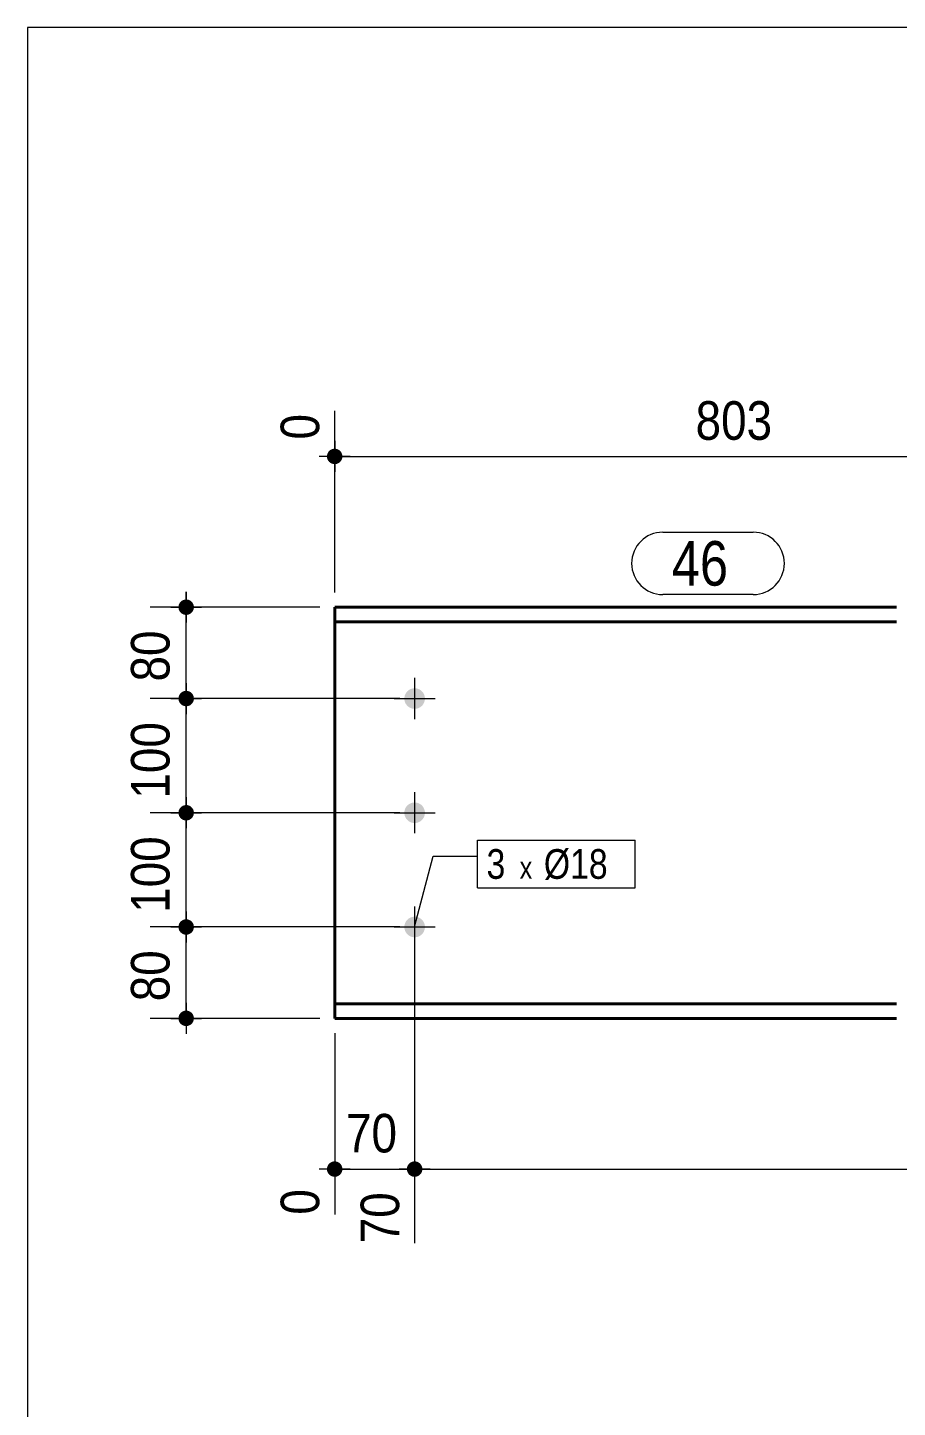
# Model space of a CAD drawing. Header units: millimetres. Extents: x 2 to 287, y 5 to 195.
# Drawn here: x 5 to 63.6, y 102.1 to 195 of the extents above; entities that cross this region are included whole.
import ezdxf

# ---------------------------------------------------------------- set-up
doc = ezdxf.new("R2010")
doc.units = ezdxf.units.MM
for name, color, linetype, lineweight in [('Boulon', 7, 'Continuous', 0), ('Cotation', 7, 'Continuous', 0), ('Désignation boulon', 3, 'Continuous', 0), ('Feuille dessin', 5, 'Continuous', 0), ('Piece', 2, 'Continuous', 0), ('Repère pièce', 3, 'Continuous', 0)]:
    doc.layers.add(name, color=color, linetype=linetype, lineweight=lineweight)
doc.styles.add('ARIAL', font='ARIAL.TTF')
doc.styles.add('COMIC_SANS_MS', font='COMIC.TTF')

# ---------------------------------------------------------------- blocks, each defined once
blk = doc.blocks.new('*A5')
at = {"layer": 'Boulon'}
for points in [[(30.373, 149.843), (30.376, 149.877), (30.38, 149.911), (30.386, 149.944), (30.393, 149.978), (30.402, 150.01), (30.413, 150.043), (30.425, 150.074), (30.439, 150.105), (30.454, 150.136), (30.471, 150.165), (30.489, 150.194), (30.509, 150.222), (30.53, 150.249), (30.552, 150.274), (30.575, 150.299), (30.6, 150.322), (30.626, 150.345), (30.652, 150.365), (30.68, 150.385), (30.709, 150.403), (30.738, 150.42), (30.769, 150.435), (30.8, 150.449), (30.832, 150.461), (30.864, 150.472), (30.897, 150.481), (30.93, 150.488), (30.963, 150.494), (30.997, 150.498), (31.031, 150.501), (31.065, 150.502), (31.099, 150.501), (31.133, 150.498), (31.166, 150.494), (31.2, 150.488), (31.233, 150.481), (31.266, 150.472), (31.298, 150.461), (31.33, 150.449), (31.361, 150.435), (31.391, 150.42), (31.421, 150.403), (31.449, 150.385), (31.477, 150.365), (31.504, 150.345), (31.53, 150.322), (31.554, 150.299), (31.578, 150.274), (31.6, 150.249), (31.621, 150.222), (31.64, 150.194), (31.659, 150.165), (31.675, 150.136), (31.691, 150.105), (31.704, 150.074), (31.717, 150.043), (31.727, 150.01), (31.736, 149.978), (31.744, 149.944), (31.75, 149.911), (31.754, 149.877), (31.756, 149.843), (31.757, 149.809), (31.756, 149.775), (31.754, 149.742), (31.75, 149.708), (31.744, 149.674), (31.736, 149.641), (31.727, 149.608), (31.717, 149.576), (31.704, 149.544), (31.691, 149.513), (31.675, 149.483), (31.659, 149.453), (31.64, 149.425), (31.621, 149.397), (31.6, 149.37), (31.578, 149.344), (31.554, 149.32), (31.53, 149.296), (31.504, 149.274), (31.477, 149.253), (31.449, 149.234), (31.421, 149.216), (31.391, 149.199), (31.361, 149.184), (31.33, 149.17), (31.298, 149.158), (31.266, 149.147), (31.233, 149.138), (31.2, 149.13), (31.166, 149.125), (31.133, 149.12), (31.099, 149.118), (31.065, 149.117), (31.031, 149.118), (30.997, 149.12), (30.963, 149.125), (30.93, 149.13), (30.897, 149.138), (30.864, 149.147), (30.832, 149.158), (30.8, 149.17), (30.769, 149.184), (30.738, 149.199), (30.709, 149.216), (30.68, 149.234), (30.652, 149.253), (30.626, 149.274), (30.6, 149.296), (30.575, 149.32), (30.552, 149.344), (30.53, 149.37), (30.509, 149.397), (30.489, 149.425), (30.471, 149.453), (30.454, 149.483), (30.439, 149.513), (30.425, 149.544), (30.413, 149.576), (30.402, 149.608), (30.393, 149.641), (30.386, 149.674), (30.38, 149.708), (30.376, 149.742), (30.373, 149.775), (30.373, 149.809)], [(30.373, 142.151), (30.376, 142.185), (30.38, 142.219), (30.386, 142.252), (30.393, 142.285), (30.402, 142.318), (30.413, 142.35), (30.425, 142.382), (30.439, 142.413), (30.454, 142.443), (30.471, 142.473), (30.489, 142.502), (30.509, 142.53), (30.53, 142.556), (30.552, 142.582), (30.575, 142.607), (30.6, 142.63), (30.626, 142.652), (30.652, 142.673), (30.68, 142.693), (30.709, 142.711), (30.738, 142.728), (30.769, 142.743), (30.8, 142.757), (30.832, 142.769), (30.864, 142.78), (30.897, 142.789), (30.93, 142.796), (30.963, 142.802), (30.997, 142.806), (31.031, 142.809), (31.065, 142.809), (31.099, 142.809), (31.133, 142.806), (31.166, 142.802), (31.2, 142.796), (31.233, 142.789), (31.266, 142.78), (31.298, 142.769), (31.33, 142.757), (31.361, 142.743), (31.391, 142.728), (31.421, 142.711), (31.449, 142.693), (31.477, 142.673), (31.504, 142.652), (31.53, 142.63), (31.554, 142.607), (31.578, 142.582), (31.6, 142.556), (31.621, 142.53), (31.64, 142.502), (31.659, 142.473), (31.675, 142.443), (31.691, 142.413), (31.704, 142.382), (31.717, 142.35), (31.727, 142.318), (31.736, 142.285), (31.744, 142.252), (31.75, 142.219), (31.754, 142.185), (31.756, 142.151), (31.757, 142.117), (31.756, 142.083), (31.754, 142.049), (31.75, 142.016), (31.744, 141.982), (31.736, 141.949), (31.727, 141.916), (31.717, 141.884), (31.704, 141.852), (31.691, 141.821), (31.675, 141.791), (31.659, 141.761), (31.64, 141.732), (31.621, 141.705), (31.6, 141.678), (31.578, 141.652), (31.554, 141.628), (31.53, 141.604), (31.504, 141.582), (31.477, 141.561), (31.449, 141.541), (31.421, 141.523), (31.391, 141.507), (31.361, 141.491), (31.33, 141.478), (31.298, 141.465), (31.266, 141.455), (31.233, 141.446), (31.2, 141.438), (31.166, 141.432), (31.133, 141.428), (31.099, 141.426), (31.065, 141.425), (31.031, 141.426), (30.997, 141.428), (30.963, 141.432), (30.93, 141.438), (30.897, 141.446), (30.864, 141.455), (30.832, 141.465), (30.8, 141.478), (30.769, 141.491), (30.738, 141.507), (30.709, 141.523), (30.68, 141.541), (30.652, 141.561), (30.626, 141.582), (30.6, 141.604), (30.575, 141.628), (30.552, 141.652), (30.53, 141.678), (30.509, 141.705), (30.489, 141.732), (30.471, 141.761), (30.454, 141.791), (30.439, 141.821), (30.425, 141.852), (30.413, 141.884), (30.402, 141.916), (30.393, 141.949), (30.386, 141.982), (30.38, 142.016), (30.376, 142.049), (30.373, 142.083), (30.373, 142.117)], [(30.373, 134.459), (30.376, 134.493), (30.38, 134.526), (30.386, 134.56), (30.393, 134.593), (30.402, 134.626), (30.413, 134.658), (30.425, 134.69), (30.439, 134.721), (30.454, 134.751), (30.471, 134.781), (30.489, 134.809), (30.509, 134.837), (30.53, 134.864), (30.552, 134.89), (30.575, 134.914), (30.6, 134.938), (30.626, 134.96), (30.652, 134.981), (30.68, 135), (30.709, 135.019), (30.738, 135.035), (30.769, 135.051), (30.8, 135.064), (30.832, 135.077), (30.864, 135.087), (30.897, 135.096), (30.93, 135.104), (30.963, 135.11), (30.997, 135.114), (31.031, 135.116), (31.065, 135.117), (31.099, 135.116), (31.133, 135.114), (31.166, 135.11), (31.2, 135.104), (31.233, 135.096), (31.266, 135.087), (31.298, 135.077), (31.33, 135.064), (31.361, 135.051), (31.391, 135.035), (31.421, 135.019), (31.449, 135), (31.477, 134.981), (31.504, 134.96), (31.53, 134.938), (31.554, 134.914), (31.578, 134.89), (31.6, 134.864), (31.621, 134.837), (31.64, 134.809), (31.659, 134.781), (31.675, 134.751), (31.691, 134.721), (31.704, 134.69), (31.717, 134.658), (31.727, 134.626), (31.736, 134.593), (31.744, 134.56), (31.75, 134.526), (31.754, 134.493), (31.756, 134.459), (31.757, 134.425), (31.756, 134.391), (31.754, 134.357), (31.75, 134.323), (31.744, 134.29), (31.736, 134.257), (31.727, 134.224), (31.717, 134.192), (31.704, 134.16), (31.691, 134.129), (31.675, 134.098), (31.659, 134.069), (31.64, 134.04), (31.621, 134.012), (31.6, 133.986), (31.578, 133.96), (31.554, 133.935), (31.53, 133.912), (31.504, 133.89), (31.477, 133.869), (31.449, 133.849), (31.421, 133.831), (31.391, 133.814), (31.361, 133.799), (31.33, 133.785), (31.298, 133.773), (31.266, 133.762), (31.233, 133.753), (31.2, 133.746), (31.166, 133.74), (31.133, 133.736), (31.099, 133.733), (31.065, 133.732), (31.031, 133.733), (30.997, 133.736), (30.963, 133.74), (30.93, 133.746), (30.897, 133.753), (30.864, 133.762), (30.832, 133.773), (30.8, 133.785), (30.769, 133.799), (30.738, 133.814), (30.709, 133.831), (30.68, 133.849), (30.652, 133.869), (30.626, 133.89), (30.6, 133.912), (30.575, 133.935), (30.552, 133.96), (30.53, 133.986), (30.509, 134.012), (30.489, 134.04), (30.471, 134.069), (30.454, 134.098), (30.439, 134.129), (30.425, 134.16), (30.413, 134.192), (30.402, 134.224), (30.393, 134.257), (30.386, 134.29), (30.38, 134.323), (30.376, 134.357), (30.373, 134.391), (30.373, 134.425)]]:
    blk.add_hatch(color=256, dxfattribs=at).paths.add_polyline_path(points, flags=17)
at = {"layer": 'Boulon', "linetype": 'Continuous', "lineweight": 0}
for p, q in [((31.065, 151.194), (31.065, 148.425)), ((29.68, 149.809), (32.449, 149.809)), ((31.065, 143.502), (31.065, 140.732)), ((29.68, 142.117), (32.449, 142.117)), ((31.065, 135.809), (31.065, 133.04)), ((29.68, 134.425), (32.449, 134.425))]:
    blk.add_line(p, q, dxfattribs=at)
blk = doc.blocks.new('*A11')
at = {"layer": 'Piece', "color": 2, "linetype": 'Continuous', "lineweight": 40}
for p, q in [((25.68, 155.963263), (25.68, 128.270955)), ((63.526154, 155.963263), (25.68, 155.963263)), ((63.526154, 154.98634), (25.68, 154.98634)), ((63.526154, 129.247878), (25.68, 129.247878)), ((25.68, 128.270955), (63.526154, 128.270955))]:
    blk.add_line(p, q, dxfattribs=at)
blk = doc.blocks.new('*A23')
at = {"layer": 'Feuille dessin', "linetype": 'Continuous', "lineweight": 0}
for p, q in [((282, 195), (5, 195)), ((5, 195), (5, 5))]:
    blk.add_line(p, q, dxfattribs=at)
blk = doc.blocks.new('*A29')
at = {"layer": 'Cotation'}
for points in [[(15.654, 133.905), (15.629, 133.907), (15.604, 133.91), (15.579, 133.915), (15.554, 133.92), (15.529, 133.927), (15.505, 133.935), (15.481, 133.944), (15.458, 133.955), (15.435, 133.966), (15.413, 133.979), (15.391, 133.992), (15.37, 134.007), (15.35, 134.023), (15.331, 134.04), (15.312, 134.057), (15.295, 134.076), (15.278, 134.095), (15.262, 134.115), (15.248, 134.136), (15.234, 134.157), (15.221, 134.18), (15.21, 134.202), (15.2, 134.226), (15.19, 134.25), (15.182, 134.274), (15.176, 134.298), (15.17, 134.323), (15.166, 134.349), (15.163, 134.374), (15.161, 134.399), (15.16, 134.425), (15.161, 134.45), (15.163, 134.476), (15.166, 134.501), (15.17, 134.526), (15.176, 134.551), (15.182, 134.576), (15.19, 134.6), (15.2, 134.624), (15.21, 134.647), (15.221, 134.67), (15.234, 134.692), (15.248, 134.714), (15.262, 134.735), (15.278, 134.755), (15.295, 134.774), (15.312, 134.792), (15.331, 134.81), (15.35, 134.827), (15.37, 134.842), (15.391, 134.857), (15.413, 134.871), (15.435, 134.883), (15.458, 134.895), (15.481, 134.905), (15.505, 134.914), (15.529, 134.922), (15.554, 134.929), (15.579, 134.935), (15.604, 134.939), (15.629, 134.942), (15.654, 134.944), (15.68, 134.945), (15.706, 134.944), (15.731, 134.942), (15.756, 134.939), (15.781, 134.935), (15.806, 134.929), (15.831, 134.922), (15.855, 134.914), (15.879, 134.905), (15.902, 134.895), (15.925, 134.883), (15.947, 134.871), (15.969, 134.857), (15.99, 134.842), (16.01, 134.827), (16.029, 134.81), (16.048, 134.792), (16.065, 134.774), (16.082, 134.755), (16.098, 134.735), (16.112, 134.714), (16.126, 134.692), (16.139, 134.67), (16.15, 134.647), (16.16, 134.624), (16.17, 134.6), (16.178, 134.576), (16.184, 134.551), (16.19, 134.526), (16.194, 134.501), (16.197, 134.476), (16.199, 134.45), (16.2, 134.425), (16.199, 134.399), (16.197, 134.374), (16.194, 134.349), (16.19, 134.323), (16.184, 134.298), (16.178, 134.274), (16.17, 134.25), (16.16, 134.226), (16.15, 134.202), (16.139, 134.18), (16.126, 134.157), (16.112, 134.136), (16.098, 134.115), (16.082, 134.095), (16.065, 134.076), (16.048, 134.057), (16.029, 134.04), (16.01, 134.023), (15.99, 134.007), (15.969, 133.992), (15.947, 133.979), (15.925, 133.966), (15.902, 133.955), (15.879, 133.944), (15.855, 133.935), (15.831, 133.927), (15.806, 133.92), (15.781, 133.915), (15.756, 133.91), (15.731, 133.907), (15.706, 133.905), (15.68, 133.905)], [(15.654, 127.752), (15.629, 127.753), (15.604, 127.757), (15.579, 127.761), (15.554, 127.767), (15.529, 127.773), (15.505, 127.781), (15.481, 127.791), (15.458, 127.801), (15.435, 127.812), (15.413, 127.825), (15.391, 127.839), (15.37, 127.853), (15.35, 127.869), (15.331, 127.886), (15.312, 127.903), (15.295, 127.922), (15.278, 127.941), (15.262, 127.961), (15.248, 127.982), (15.234, 128.004), (15.221, 128.026), (15.21, 128.049), (15.2, 128.072), (15.19, 128.096), (15.182, 128.12), (15.176, 128.145), (15.17, 128.17), (15.166, 128.195), (15.163, 128.22), (15.161, 128.245), (15.16, 128.271), (15.161, 128.296), (15.163, 128.322), (15.166, 128.347), (15.17, 128.372), (15.176, 128.397), (15.182, 128.422), (15.19, 128.446), (15.2, 128.47), (15.21, 128.493), (15.221, 128.516), (15.234, 128.538), (15.248, 128.56), (15.262, 128.581), (15.278, 128.601), (15.295, 128.62), (15.312, 128.639), (15.331, 128.656), (15.35, 128.673), (15.37, 128.689), (15.391, 128.703), (15.413, 128.717), (15.435, 128.73), (15.458, 128.741), (15.481, 128.751), (15.505, 128.761), (15.529, 128.769), (15.554, 128.775), (15.579, 128.781), (15.604, 128.785), (15.629, 128.788), (15.654, 128.79), (15.68, 128.791), (15.706, 128.79), (15.731, 128.788), (15.756, 128.785), (15.781, 128.781), (15.806, 128.775), (15.831, 128.769), (15.855, 128.761), (15.879, 128.751), (15.902, 128.741), (15.925, 128.73), (15.947, 128.717), (15.969, 128.703), (15.99, 128.689), (16.01, 128.673), (16.029, 128.656), (16.048, 128.639), (16.065, 128.62), (16.082, 128.601), (16.098, 128.581), (16.112, 128.56), (16.126, 128.538), (16.139, 128.516), (16.15, 128.493), (16.16, 128.47), (16.17, 128.446), (16.178, 128.422), (16.184, 128.397), (16.19, 128.372), (16.194, 128.347), (16.197, 128.322), (16.199, 128.296), (16.2, 128.271), (16.199, 128.245), (16.197, 128.22), (16.194, 128.195), (16.19, 128.17), (16.184, 128.145), (16.178, 128.12), (16.17, 128.096), (16.16, 128.072), (16.15, 128.049), (16.139, 128.026), (16.126, 128.004), (16.112, 127.982), (16.098, 127.961), (16.082, 127.941), (16.065, 127.922), (16.048, 127.903), (16.029, 127.886), (16.01, 127.869), (15.99, 127.853), (15.969, 127.839), (15.947, 127.825), (15.925, 127.812), (15.902, 127.801), (15.879, 127.791), (15.855, 127.781), (15.831, 127.773), (15.806, 127.767), (15.781, 127.761), (15.756, 127.757), (15.731, 127.753), (15.706, 127.752), (15.68, 127.751)]]:
    blk.add_hatch(color=256, dxfattribs=at).paths.add_polyline_path(points, flags=17)
at = {"layer": 'Cotation', "linetype": 'Continuous', "lineweight": 0}
for p, q in [((15.68, 135.465), (15.68, 133.385)), ((15.68, 134.425), (15.68, 135.465)), ((30.065, 134.425), (13.26, 134.425)), ((14.64, 134.425), (16.72, 134.425)), ((15.68, 128.271), (15.68, 134.425)), ((15.68, 129.311), (15.68, 127.231)), ((24.68, 128.271), (13.26, 128.271)), ((14.64, 128.271), (16.72, 128.271)), ((15.68, 128.271), (15.68, 127.231))]:
    blk.add_line(p, q, dxfattribs=at)
at = {"layer": 'Cotation'}
for p in [(15.68, 134.425), (15.68, 128.271)]:
    blk.add_point(p, dxfattribs=at)
at = {"layer": 'Cotation', "style": 'ARIAL', "width": 0.85}
blk.add_text('80', height=2.6, rotation=90.00021, dxfattribs=at).set_placement((14.56, 129.419))
blk = doc.blocks.new('*A30')
at = {"layer": 'Cotation'}
for points in [[(15.654, 141.598), (15.629, 141.6), (15.604, 141.603), (15.579, 141.607), (15.554, 141.613), (15.529, 141.62), (15.505, 141.628), (15.481, 141.637), (15.458, 141.647), (15.435, 141.659), (15.413, 141.671), (15.391, 141.685), (15.37, 141.699), (15.35, 141.715), (15.331, 141.732), (15.312, 141.749), (15.295, 141.768), (15.278, 141.787), (15.262, 141.807), (15.248, 141.828), (15.234, 141.85), (15.221, 141.872), (15.21, 141.895), (15.2, 141.918), (15.19, 141.942), (15.182, 141.966), (15.176, 141.991), (15.17, 142.016), (15.166, 142.041), (15.163, 142.066), (15.161, 142.092), (15.16, 142.117), (15.161, 142.143), (15.163, 142.168), (15.166, 142.193), (15.17, 142.219), (15.176, 142.243), (15.182, 142.268), (15.19, 142.292), (15.2, 142.316), (15.21, 142.339), (15.221, 142.362), (15.234, 142.384), (15.248, 142.406), (15.262, 142.427), (15.278, 142.447), (15.295, 142.466), (15.312, 142.485), (15.331, 142.502), (15.35, 142.519), (15.37, 142.535), (15.391, 142.549), (15.413, 142.563), (15.435, 142.576), (15.458, 142.587), (15.481, 142.598), (15.505, 142.607), (15.529, 142.615), (15.554, 142.622), (15.579, 142.627), (15.604, 142.631), (15.629, 142.635), (15.654, 142.636), (15.68, 142.637), (15.706, 142.636), (15.731, 142.635), (15.756, 142.631), (15.781, 142.627), (15.806, 142.622), (15.831, 142.615), (15.855, 142.607), (15.879, 142.598), (15.902, 142.587), (15.925, 142.576), (15.947, 142.563), (15.969, 142.549), (15.99, 142.535), (16.01, 142.519), (16.029, 142.502), (16.048, 142.485), (16.065, 142.466), (16.082, 142.447), (16.098, 142.427), (16.112, 142.406), (16.126, 142.384), (16.139, 142.362), (16.15, 142.339), (16.16, 142.316), (16.17, 142.292), (16.178, 142.268), (16.184, 142.243), (16.19, 142.219), (16.194, 142.193), (16.197, 142.168), (16.199, 142.143), (16.2, 142.117), (16.199, 142.092), (16.197, 142.066), (16.194, 142.041), (16.19, 142.016), (16.184, 141.991), (16.178, 141.966), (16.17, 141.942), (16.16, 141.918), (16.15, 141.895), (16.139, 141.872), (16.126, 141.85), (16.112, 141.828), (16.098, 141.807), (16.082, 141.787), (16.065, 141.768), (16.048, 141.749), (16.029, 141.732), (16.01, 141.715), (15.99, 141.699), (15.969, 141.685), (15.947, 141.671), (15.925, 141.659), (15.902, 141.647), (15.879, 141.637), (15.855, 141.628), (15.831, 141.62), (15.806, 141.613), (15.781, 141.607), (15.756, 141.603), (15.731, 141.6), (15.706, 141.598), (15.68, 141.597)], [(15.654, 133.905), (15.629, 133.907), (15.604, 133.91), (15.579, 133.915), (15.554, 133.92), (15.529, 133.927), (15.505, 133.935), (15.481, 133.944), (15.458, 133.955), (15.435, 133.966), (15.413, 133.979), (15.391, 133.992), (15.37, 134.007), (15.35, 134.023), (15.331, 134.04), (15.312, 134.057), (15.295, 134.076), (15.278, 134.095), (15.262, 134.115), (15.248, 134.136), (15.234, 134.157), (15.221, 134.18), (15.21, 134.202), (15.2, 134.226), (15.19, 134.25), (15.182, 134.274), (15.176, 134.298), (15.17, 134.323), (15.166, 134.349), (15.163, 134.374), (15.161, 134.399), (15.16, 134.425), (15.161, 134.45), (15.163, 134.476), (15.166, 134.501), (15.17, 134.526), (15.176, 134.551), (15.182, 134.576), (15.19, 134.6), (15.2, 134.624), (15.21, 134.647), (15.221, 134.67), (15.234, 134.692), (15.248, 134.714), (15.262, 134.735), (15.278, 134.755), (15.295, 134.774), (15.312, 134.792), (15.331, 134.81), (15.35, 134.827), (15.37, 134.842), (15.391, 134.857), (15.413, 134.871), (15.435, 134.883), (15.458, 134.895), (15.481, 134.905), (15.505, 134.914), (15.529, 134.922), (15.554, 134.929), (15.579, 134.935), (15.604, 134.939), (15.629, 134.942), (15.654, 134.944), (15.68, 134.945), (15.706, 134.944), (15.731, 134.942), (15.756, 134.939), (15.781, 134.935), (15.806, 134.929), (15.831, 134.922), (15.855, 134.914), (15.879, 134.905), (15.902, 134.895), (15.925, 134.883), (15.947, 134.871), (15.969, 134.857), (15.99, 134.842), (16.01, 134.827), (16.029, 134.81), (16.048, 134.792), (16.065, 134.774), (16.082, 134.755), (16.098, 134.735), (16.112, 134.714), (16.126, 134.692), (16.139, 134.67), (16.15, 134.647), (16.16, 134.624), (16.17, 134.6), (16.178, 134.576), (16.184, 134.551), (16.19, 134.526), (16.194, 134.501), (16.197, 134.476), (16.199, 134.45), (16.2, 134.425), (16.199, 134.399), (16.197, 134.374), (16.194, 134.349), (16.19, 134.323), (16.184, 134.298), (16.178, 134.274), (16.17, 134.25), (16.16, 134.226), (16.15, 134.202), (16.139, 134.18), (16.126, 134.157), (16.112, 134.136), (16.098, 134.115), (16.082, 134.095), (16.065, 134.076), (16.048, 134.057), (16.029, 134.04), (16.01, 134.023), (15.99, 134.007), (15.969, 133.992), (15.947, 133.979), (15.925, 133.966), (15.902, 133.955), (15.879, 133.944), (15.855, 133.935), (15.831, 133.927), (15.806, 133.92), (15.781, 133.915), (15.756, 133.91), (15.731, 133.907), (15.706, 133.905), (15.68, 133.905)]]:
    blk.add_hatch(color=256, dxfattribs=at).paths.add_polyline_path(points, flags=17)
at = {"layer": 'Cotation', "linetype": 'Continuous', "lineweight": 0}
for p, q in [((15.68, 143.157), (15.68, 141.077)), ((15.68, 142.117), (15.68, 143.157)), ((30.065, 142.117), (13.26, 142.117)), ((14.64, 142.117), (16.72, 142.117)), ((15.68, 134.425), (15.68, 142.117)), ((15.68, 135.465), (15.68, 133.385)), ((30.065, 134.425), (13.26, 134.425)), ((14.64, 134.425), (16.72, 134.425)), ((15.68, 134.425), (15.68, 133.385))]:
    blk.add_line(p, q, dxfattribs=at)
at = {"layer": 'Cotation'}
for p in [(15.68, 142.117), (15.68, 134.425)]:
    blk.add_point(p, dxfattribs=at)
at = {"layer": 'Cotation', "style": 'ARIAL', "width": 0.85}
blk.add_text('100', height=2.6, rotation=90.00021, dxfattribs=at).set_placement((14.56, 135.378))
blk = doc.blocks.new('*A31')
at = {"layer": 'Cotation'}
for points in [[(15.654, 149.29), (15.629, 149.292), (15.604, 149.295), (15.579, 149.299), (15.554, 149.305), (15.529, 149.312), (15.505, 149.32), (15.481, 149.329), (15.458, 149.339), (15.435, 149.351), (15.413, 149.363), (15.391, 149.377), (15.37, 149.392), (15.35, 149.407), (15.331, 149.424), (15.312, 149.442), (15.295, 149.46), (15.278, 149.48), (15.262, 149.5), (15.248, 149.521), (15.234, 149.542), (15.221, 149.564), (15.21, 149.587), (15.2, 149.61), (15.19, 149.634), (15.182, 149.658), (15.176, 149.683), (15.17, 149.708), (15.166, 149.733), (15.163, 149.758), (15.161, 149.784), (15.16, 149.809), (15.161, 149.835), (15.163, 149.86), (15.166, 149.886), (15.17, 149.911), (15.176, 149.936), (15.182, 149.96), (15.19, 149.985), (15.2, 150.008), (15.21, 150.032), (15.221, 150.055), (15.234, 150.077), (15.248, 150.098), (15.262, 150.119), (15.278, 150.139), (15.295, 150.159), (15.312, 150.177), (15.331, 150.195), (15.35, 150.211), (15.37, 150.227), (15.391, 150.242), (15.413, 150.255), (15.435, 150.268), (15.458, 150.279), (15.481, 150.29), (15.505, 150.299), (15.529, 150.307), (15.554, 150.314), (15.579, 150.319), (15.604, 150.324), (15.629, 150.327), (15.654, 150.329), (15.68, 150.329), (15.706, 150.329), (15.731, 150.327), (15.756, 150.324), (15.781, 150.319), (15.806, 150.314), (15.831, 150.307), (15.855, 150.299), (15.879, 150.29), (15.902, 150.279), (15.925, 150.268), (15.947, 150.255), (15.969, 150.242), (15.99, 150.227), (16.01, 150.211), (16.029, 150.195), (16.048, 150.177), (16.065, 150.159), (16.082, 150.139), (16.098, 150.119), (16.112, 150.098), (16.126, 150.077), (16.139, 150.055), (16.15, 150.032), (16.16, 150.008), (16.17, 149.985), (16.178, 149.96), (16.184, 149.936), (16.19, 149.911), (16.194, 149.886), (16.197, 149.86), (16.199, 149.835), (16.2, 149.809), (16.199, 149.784), (16.197, 149.758), (16.194, 149.733), (16.19, 149.708), (16.184, 149.683), (16.178, 149.658), (16.17, 149.634), (16.16, 149.61), (16.15, 149.587), (16.139, 149.564), (16.126, 149.542), (16.112, 149.521), (16.098, 149.5), (16.082, 149.48), (16.065, 149.46), (16.048, 149.442), (16.029, 149.424), (16.01, 149.407), (15.99, 149.392), (15.969, 149.377), (15.947, 149.363), (15.925, 149.351), (15.902, 149.339), (15.879, 149.329), (15.855, 149.32), (15.831, 149.312), (15.806, 149.305), (15.781, 149.299), (15.756, 149.295), (15.731, 149.292), (15.706, 149.29), (15.68, 149.289)], [(15.654, 141.598), (15.629, 141.6), (15.604, 141.603), (15.579, 141.607), (15.554, 141.613), (15.529, 141.62), (15.505, 141.628), (15.481, 141.637), (15.458, 141.647), (15.435, 141.659), (15.413, 141.671), (15.391, 141.685), (15.37, 141.699), (15.35, 141.715), (15.331, 141.732), (15.312, 141.749), (15.295, 141.768), (15.278, 141.787), (15.262, 141.807), (15.248, 141.828), (15.234, 141.85), (15.221, 141.872), (15.21, 141.895), (15.2, 141.918), (15.19, 141.942), (15.182, 141.966), (15.176, 141.991), (15.17, 142.016), (15.166, 142.041), (15.163, 142.066), (15.161, 142.092), (15.16, 142.117), (15.161, 142.143), (15.163, 142.168), (15.166, 142.193), (15.17, 142.219), (15.176, 142.243), (15.182, 142.268), (15.19, 142.292), (15.2, 142.316), (15.21, 142.339), (15.221, 142.362), (15.234, 142.384), (15.248, 142.406), (15.262, 142.427), (15.278, 142.447), (15.295, 142.466), (15.312, 142.485), (15.331, 142.502), (15.35, 142.519), (15.37, 142.535), (15.391, 142.549), (15.413, 142.563), (15.435, 142.576), (15.458, 142.587), (15.481, 142.598), (15.505, 142.607), (15.529, 142.615), (15.554, 142.622), (15.579, 142.627), (15.604, 142.631), (15.629, 142.635), (15.654, 142.636), (15.68, 142.637), (15.706, 142.636), (15.731, 142.635), (15.756, 142.631), (15.781, 142.627), (15.806, 142.622), (15.831, 142.615), (15.855, 142.607), (15.879, 142.598), (15.902, 142.587), (15.925, 142.576), (15.947, 142.563), (15.969, 142.549), (15.99, 142.535), (16.01, 142.519), (16.029, 142.502), (16.048, 142.485), (16.065, 142.466), (16.082, 142.447), (16.098, 142.427), (16.112, 142.406), (16.126, 142.384), (16.139, 142.362), (16.15, 142.339), (16.16, 142.316), (16.17, 142.292), (16.178, 142.268), (16.184, 142.243), (16.19, 142.219), (16.194, 142.193), (16.197, 142.168), (16.199, 142.143), (16.2, 142.117), (16.199, 142.092), (16.197, 142.066), (16.194, 142.041), (16.19, 142.016), (16.184, 141.991), (16.178, 141.966), (16.17, 141.942), (16.16, 141.918), (16.15, 141.895), (16.139, 141.872), (16.126, 141.85), (16.112, 141.828), (16.098, 141.807), (16.082, 141.787), (16.065, 141.768), (16.048, 141.749), (16.029, 141.732), (16.01, 141.715), (15.99, 141.699), (15.969, 141.685), (15.947, 141.671), (15.925, 141.659), (15.902, 141.647), (15.879, 141.637), (15.855, 141.628), (15.831, 141.62), (15.806, 141.613), (15.781, 141.607), (15.756, 141.603), (15.731, 141.6), (15.706, 141.598), (15.68, 141.597)]]:
    blk.add_hatch(color=256, dxfattribs=at).paths.add_polyline_path(points, flags=17)
at = {"layer": 'Cotation', "linetype": 'Continuous', "lineweight": 0}
for p, q in [((15.68, 150.849), (15.68, 148.769)), ((15.68, 149.809), (15.68, 150.849)), ((30.065, 149.809), (13.26, 149.809)), ((14.64, 149.809), (16.72, 149.809)), ((15.68, 142.117), (15.68, 149.809)), ((15.68, 143.157), (15.68, 141.077)), ((30.065, 142.117), (13.26, 142.117)), ((14.64, 142.117), (16.72, 142.117)), ((15.68, 142.117), (15.68, 141.077))]:
    blk.add_line(p, q, dxfattribs=at)
at = {"layer": 'Cotation'}
for p in [(15.68, 149.809), (15.68, 142.117)]:
    blk.add_point(p, dxfattribs=at)
at = {"layer": 'Cotation', "style": 'ARIAL', "width": 0.85}
blk.add_text('100', height=2.6, rotation=90.00021, dxfattribs=at).set_placement((14.56, 143.071))
blk = doc.blocks.new('*A32')
at = {"layer": 'Cotation'}
for points in [[(15.654, 155.444), (15.629, 155.446), (15.604, 155.449), (15.579, 155.453), (15.554, 155.459), (15.529, 155.466), (15.505, 155.474), (15.481, 155.483), (15.458, 155.493), (15.435, 155.505), (15.413, 155.517), (15.391, 155.531), (15.37, 155.546), (15.35, 155.561), (15.331, 155.578), (15.312, 155.596), (15.295, 155.614), (15.278, 155.633), (15.262, 155.653), (15.248, 155.674), (15.234, 155.696), (15.221, 155.718), (15.21, 155.741), (15.2, 155.764), (15.19, 155.788), (15.182, 155.812), (15.176, 155.837), (15.17, 155.862), (15.166, 155.887), (15.163, 155.912), (15.161, 155.938), (15.16, 155.963), (15.161, 155.989), (15.163, 156.014), (15.166, 156.04), (15.17, 156.065), (15.176, 156.09), (15.182, 156.114), (15.19, 156.138), (15.2, 156.162), (15.21, 156.186), (15.221, 156.208), (15.234, 156.231), (15.248, 156.252), (15.262, 156.273), (15.278, 156.293), (15.295, 156.312), (15.312, 156.331), (15.331, 156.349), (15.35, 156.365), (15.37, 156.381), (15.391, 156.396), (15.413, 156.409), (15.435, 156.422), (15.458, 156.433), (15.481, 156.444), (15.505, 156.453), (15.529, 156.461), (15.554, 156.468), (15.579, 156.473), (15.604, 156.478), (15.629, 156.481), (15.654, 156.483), (15.68, 156.483), (15.706, 156.483), (15.731, 156.481), (15.756, 156.478), (15.781, 156.473), (15.806, 156.468), (15.831, 156.461), (15.855, 156.453), (15.879, 156.444), (15.902, 156.433), (15.925, 156.422), (15.947, 156.409), (15.969, 156.396), (15.99, 156.381), (16.01, 156.365), (16.029, 156.349), (16.048, 156.331), (16.065, 156.312), (16.082, 156.293), (16.098, 156.273), (16.112, 156.252), (16.126, 156.231), (16.139, 156.208), (16.15, 156.186), (16.16, 156.162), (16.17, 156.138), (16.178, 156.114), (16.184, 156.09), (16.19, 156.065), (16.194, 156.04), (16.197, 156.014), (16.199, 155.989), (16.2, 155.963), (16.199, 155.938), (16.197, 155.912), (16.194, 155.887), (16.19, 155.862), (16.184, 155.837), (16.178, 155.812), (16.17, 155.788), (16.16, 155.764), (16.15, 155.741), (16.139, 155.718), (16.126, 155.696), (16.112, 155.674), (16.098, 155.653), (16.082, 155.633), (16.065, 155.614), (16.048, 155.596), (16.029, 155.578), (16.01, 155.561), (15.99, 155.546), (15.969, 155.531), (15.947, 155.517), (15.925, 155.505), (15.902, 155.493), (15.879, 155.483), (15.855, 155.474), (15.831, 155.466), (15.806, 155.459), (15.781, 155.453), (15.756, 155.449), (15.731, 155.446), (15.706, 155.444), (15.68, 155.443)], [(15.654, 149.29), (15.629, 149.292), (15.604, 149.295), (15.579, 149.299), (15.554, 149.305), (15.529, 149.312), (15.505, 149.32), (15.481, 149.329), (15.458, 149.339), (15.435, 149.351), (15.413, 149.363), (15.391, 149.377), (15.37, 149.392), (15.35, 149.407), (15.331, 149.424), (15.312, 149.442), (15.295, 149.46), (15.278, 149.48), (15.262, 149.5), (15.248, 149.521), (15.234, 149.542), (15.221, 149.564), (15.21, 149.587), (15.2, 149.61), (15.19, 149.634), (15.182, 149.658), (15.176, 149.683), (15.17, 149.708), (15.166, 149.733), (15.163, 149.758), (15.161, 149.784), (15.16, 149.809), (15.161, 149.835), (15.163, 149.86), (15.166, 149.886), (15.17, 149.911), (15.176, 149.936), (15.182, 149.96), (15.19, 149.985), (15.2, 150.008), (15.21, 150.032), (15.221, 150.055), (15.234, 150.077), (15.248, 150.098), (15.262, 150.119), (15.278, 150.139), (15.295, 150.159), (15.312, 150.177), (15.331, 150.195), (15.35, 150.211), (15.37, 150.227), (15.391, 150.242), (15.413, 150.255), (15.435, 150.268), (15.458, 150.279), (15.481, 150.29), (15.505, 150.299), (15.529, 150.307), (15.554, 150.314), (15.579, 150.319), (15.604, 150.324), (15.629, 150.327), (15.654, 150.329), (15.68, 150.329), (15.706, 150.329), (15.731, 150.327), (15.756, 150.324), (15.781, 150.319), (15.806, 150.314), (15.831, 150.307), (15.855, 150.299), (15.879, 150.29), (15.902, 150.279), (15.925, 150.268), (15.947, 150.255), (15.969, 150.242), (15.99, 150.227), (16.01, 150.211), (16.029, 150.195), (16.048, 150.177), (16.065, 150.159), (16.082, 150.139), (16.098, 150.119), (16.112, 150.098), (16.126, 150.077), (16.139, 150.055), (16.15, 150.032), (16.16, 150.008), (16.17, 149.985), (16.178, 149.96), (16.184, 149.936), (16.19, 149.911), (16.194, 149.886), (16.197, 149.86), (16.199, 149.835), (16.2, 149.809), (16.199, 149.784), (16.197, 149.758), (16.194, 149.733), (16.19, 149.708), (16.184, 149.683), (16.178, 149.658), (16.17, 149.634), (16.16, 149.61), (16.15, 149.587), (16.139, 149.564), (16.126, 149.542), (16.112, 149.521), (16.098, 149.5), (16.082, 149.48), (16.065, 149.46), (16.048, 149.442), (16.029, 149.424), (16.01, 149.407), (15.99, 149.392), (15.969, 149.377), (15.947, 149.363), (15.925, 149.351), (15.902, 149.339), (15.879, 149.329), (15.855, 149.32), (15.831, 149.312), (15.806, 149.305), (15.781, 149.299), (15.756, 149.295), (15.731, 149.292), (15.706, 149.29), (15.68, 149.289)]]:
    blk.add_hatch(color=256, dxfattribs=at).paths.add_polyline_path(points, flags=17)
at = {"layer": 'Cotation', "linetype": 'Continuous', "lineweight": 0}
for p, q in [((15.68, 157.003), (15.68, 154.923)), ((15.68, 155.963), (15.68, 157.003)), ((24.68, 155.963), (13.26, 155.963)), ((14.64, 155.963), (16.72, 155.963)), ((15.68, 149.809), (15.68, 155.963)), ((15.68, 150.849), (15.68, 148.769)), ((30.065, 149.809), (13.26, 149.809)), ((14.64, 149.809), (16.72, 149.809)), ((15.68, 149.809), (15.68, 148.769))]:
    blk.add_line(p, q, dxfattribs=at)
at = {"layer": 'Cotation'}
for p in [(15.68, 155.963), (15.68, 149.809)]:
    blk.add_point(p, dxfattribs=at)
at = {"layer": 'Cotation', "style": 'ARIAL', "width": 0.85}
blk.add_text('80', height=2.6, rotation=90.00021, dxfattribs=at).set_placement((14.56, 150.958))
blk = doc.blocks.new('*A45')
at = {"layer": 'Cotation'}
for points in [[(25.654, 117.598), (25.629, 117.6), (25.604, 117.603), (25.579, 117.607), (25.554, 117.613), (25.529, 117.62), (25.505, 117.628), (25.481, 117.637), (25.458, 117.647), (25.435, 117.659), (25.413, 117.671), (25.391, 117.685), (25.37, 117.699), (25.35, 117.715), (25.331, 117.732), (25.312, 117.749), (25.295, 117.768), (25.278, 117.787), (25.262, 117.807), (25.248, 117.828), (25.234, 117.85), (25.221, 117.872), (25.21, 117.895), (25.2, 117.918), (25.19, 117.942), (25.182, 117.966), (25.176, 117.991), (25.17, 118.016), (25.166, 118.041), (25.163, 118.066), (25.161, 118.092), (25.16, 118.117), (25.161, 118.143), (25.163, 118.168), (25.166, 118.193), (25.17, 118.219), (25.176, 118.243), (25.182, 118.268), (25.19, 118.292), (25.2, 118.316), (25.21, 118.339), (25.221, 118.362), (25.234, 118.384), (25.248, 118.406), (25.262, 118.427), (25.278, 118.447), (25.295, 118.466), (25.312, 118.485), (25.331, 118.502), (25.35, 118.519), (25.37, 118.535), (25.391, 118.549), (25.413, 118.563), (25.435, 118.576), (25.458, 118.587), (25.481, 118.598), (25.505, 118.607), (25.529, 118.615), (25.554, 118.622), (25.579, 118.627), (25.604, 118.631), (25.629, 118.635), (25.654, 118.636), (25.68, 118.637), (25.706, 118.636), (25.731, 118.635), (25.756, 118.631), (25.781, 118.627), (25.806, 118.622), (25.831, 118.615), (25.855, 118.607), (25.879, 118.598), (25.902, 118.587), (25.925, 118.576), (25.947, 118.563), (25.969, 118.549), (25.99, 118.535), (26.01, 118.519), (26.029, 118.502), (26.048, 118.485), (26.065, 118.466), (26.082, 118.447), (26.098, 118.427), (26.112, 118.406), (26.126, 118.384), (26.139, 118.362), (26.15, 118.339), (26.16, 118.316), (26.17, 118.292), (26.178, 118.268), (26.184, 118.243), (26.19, 118.219), (26.194, 118.193), (26.197, 118.168), (26.199, 118.143), (26.2, 118.117), (26.199, 118.092), (26.197, 118.066), (26.194, 118.041), (26.19, 118.016), (26.184, 117.991), (26.178, 117.966), (26.17, 117.942), (26.16, 117.918), (26.15, 117.895), (26.139, 117.872), (26.126, 117.85), (26.112, 117.828), (26.098, 117.807), (26.082, 117.787), (26.065, 117.768), (26.048, 117.749), (26.029, 117.732), (26.01, 117.715), (25.99, 117.699), (25.969, 117.685), (25.947, 117.671), (25.925, 117.659), (25.902, 117.647), (25.879, 117.637), (25.855, 117.628), (25.831, 117.62), (25.806, 117.613), (25.781, 117.607), (25.756, 117.603), (25.731, 117.6), (25.706, 117.598), (25.68, 117.597)], [(31.039, 117.598), (31.014, 117.6), (30.989, 117.603), (30.963, 117.607), (30.938, 117.613), (30.914, 117.62), (30.89, 117.628), (30.866, 117.637), (30.842, 117.647), (30.82, 117.659), (30.797, 117.671), (30.776, 117.685), (30.755, 117.699), (30.735, 117.715), (30.716, 117.732), (30.697, 117.749), (30.68, 117.768), (30.663, 117.787), (30.647, 117.807), (30.632, 117.828), (30.619, 117.85), (30.606, 117.872), (30.595, 117.895), (30.584, 117.918), (30.575, 117.942), (30.567, 117.966), (30.56, 117.991), (30.555, 118.016), (30.55, 118.041), (30.547, 118.066), (30.545, 118.092), (30.545, 118.117), (30.545, 118.143), (30.547, 118.168), (30.55, 118.193), (30.555, 118.219), (30.56, 118.243), (30.567, 118.268), (30.575, 118.292), (30.584, 118.316), (30.595, 118.339), (30.606, 118.362), (30.619, 118.384), (30.632, 118.406), (30.647, 118.427), (30.663, 118.447), (30.68, 118.466), (30.697, 118.485), (30.716, 118.502), (30.735, 118.519), (30.755, 118.535), (30.776, 118.549), (30.797, 118.563), (30.82, 118.576), (30.842, 118.587), (30.866, 118.598), (30.89, 118.607), (30.914, 118.615), (30.938, 118.622), (30.963, 118.627), (30.989, 118.631), (31.014, 118.635), (31.039, 118.636), (31.065, 118.637), (31.09, 118.636), (31.116, 118.635), (31.141, 118.631), (31.166, 118.627), (31.191, 118.622), (31.216, 118.615), (31.24, 118.607), (31.264, 118.598), (31.287, 118.587), (31.31, 118.576), (31.332, 118.563), (31.354, 118.549), (31.375, 118.535), (31.395, 118.519), (31.414, 118.502), (31.433, 118.485), (31.45, 118.466), (31.467, 118.447), (31.482, 118.427), (31.497, 118.406), (31.511, 118.384), (31.523, 118.362), (31.535, 118.339), (31.545, 118.316), (31.554, 118.292), (31.562, 118.268), (31.569, 118.243), (31.575, 118.219), (31.579, 118.193), (31.582, 118.168), (31.584, 118.143), (31.585, 118.117), (31.584, 118.092), (31.582, 118.066), (31.579, 118.041), (31.575, 118.016), (31.569, 117.991), (31.562, 117.966), (31.554, 117.942), (31.545, 117.918), (31.535, 117.895), (31.523, 117.872), (31.511, 117.85), (31.497, 117.828), (31.482, 117.807), (31.467, 117.787), (31.45, 117.768), (31.433, 117.749), (31.414, 117.732), (31.395, 117.715), (31.375, 117.699), (31.354, 117.685), (31.332, 117.671), (31.31, 117.659), (31.287, 117.647), (31.264, 117.637), (31.24, 117.628), (31.216, 117.62), (31.191, 117.613), (31.166, 117.607), (31.141, 117.603), (31.116, 117.6), (31.09, 117.598), (31.065, 117.597)]]:
    blk.add_hatch(color=256, dxfattribs=at).paths.add_polyline_path(points, flags=17)
at = {"layer": 'Cotation', "linetype": 'Continuous', "lineweight": 0}
for p, q in [((31.065, 133.425), (31.065, 113.12)), ((25.68, 127.271), (25.68, 115.049)), ((25.68, 119.157), (25.68, 117.077)), ((31.065, 119.157), (31.065, 117.077)), ((26.72, 118.117), (24.64, 118.117)), ((25.68, 118.117), (24.64, 118.117)), ((25.68, 118.117), (31.065, 118.117)), ((32.105, 118.117), (30.025, 118.117)), ((31.065, 118.117), (32.105, 118.117))]:
    blk.add_line(p, q, dxfattribs=at)
at = {"layer": 'Cotation'}
for p in [(25.68, 118.117), (31.065, 118.117)]:
    blk.add_point(p, dxfattribs=at)
at = {"layer": 'Cotation', "style": 'ARIAL', "width": 0.85}
blk.add_text('70', height=2.6, dxfattribs=at).set_placement((26.444, 119.237))
for s, p in [('0', (24.64, 115.049)), ('70', (30.025, 113.12))]:
    blk.add_text(s, height=2.6, rotation=90.00021, dxfattribs=at).set_placement(p)
blk = doc.blocks.new('*A46')
at = {"layer": 'Cotation'}
blk.add_hatch(color=256, dxfattribs=at).paths.add_polyline_path([(31.039, 117.598), (31.014, 117.6), (30.989, 117.603), (30.963, 117.607), (30.938, 117.613), (30.914, 117.62), (30.89, 117.628), (30.866, 117.637), (30.842, 117.647), (30.82, 117.659), (30.797, 117.671), (30.776, 117.685), (30.755, 117.699), (30.735, 117.715), (30.716, 117.732), (30.697, 117.749), (30.68, 117.768), (30.663, 117.787), (30.647, 117.807), (30.632, 117.828), (30.619, 117.85), (30.606, 117.872), (30.595, 117.895), (30.584, 117.918), (30.575, 117.942), (30.567, 117.966), (30.56, 117.991), (30.555, 118.016), (30.55, 118.041), (30.547, 118.066), (30.545, 118.092), (30.545, 118.117), (30.545, 118.143), (30.547, 118.168), (30.55, 118.193), (30.555, 118.219), (30.56, 118.243), (30.567, 118.268), (30.575, 118.292), (30.584, 118.316), (30.595, 118.339), (30.606, 118.362), (30.619, 118.384), (30.632, 118.406), (30.647, 118.427), (30.663, 118.447), (30.68, 118.466), (30.697, 118.485), (30.716, 118.502), (30.735, 118.519), (30.755, 118.535), (30.776, 118.549), (30.797, 118.563), (30.82, 118.576), (30.842, 118.587), (30.866, 118.598), (30.89, 118.607), (30.914, 118.615), (30.938, 118.622), (30.963, 118.627), (30.989, 118.631), (31.014, 118.635), (31.039, 118.636), (31.065, 118.637), (31.09, 118.636), (31.116, 118.635), (31.141, 118.631), (31.166, 118.627), (31.191, 118.622), (31.216, 118.615), (31.24, 118.607), (31.264, 118.598), (31.287, 118.587), (31.31, 118.576), (31.332, 118.563), (31.354, 118.549), (31.375, 118.535), (31.395, 118.519), (31.414, 118.502), (31.433, 118.485), (31.45, 118.466), (31.467, 118.447), (31.482, 118.427), (31.497, 118.406), (31.511, 118.384), (31.523, 118.362), (31.535, 118.339), (31.545, 118.316), (31.554, 118.292), (31.562, 118.268), (31.569, 118.243), (31.575, 118.219), (31.579, 118.193), (31.582, 118.168), (31.584, 118.143), (31.585, 118.117), (31.584, 118.092), (31.582, 118.066), (31.579, 118.041), (31.575, 118.016), (31.569, 117.991), (31.562, 117.966), (31.554, 117.942), (31.545, 117.918), (31.535, 117.895), (31.523, 117.872), (31.511, 117.85), (31.497, 117.828), (31.482, 117.807), (31.467, 117.787), (31.45, 117.768), (31.433, 117.749), (31.414, 117.732), (31.395, 117.715), (31.375, 117.699), (31.354, 117.685), (31.332, 117.671), (31.31, 117.659), (31.287, 117.647), (31.264, 117.637), (31.24, 117.628), (31.216, 117.62), (31.191, 117.613), (31.166, 117.607), (31.141, 117.603), (31.116, 117.6), (31.09, 117.598), (31.065, 117.597)], flags=17)
at = {"layer": 'Cotation', "linetype": 'Continuous', "lineweight": 0}
for p, q in [((31.065, 133.425), (31.065, 113.12)), ((31.065, 119.157), (31.065, 117.077)), ((32.105, 118.117), (30.025, 118.117)), ((31.065, 118.117), (30.025, 118.117)), ((31.065, 118.117), (249.123, 118.117))]:
    blk.add_line(p, q, dxfattribs=at)
at = {"layer": 'Cotation'}
blk.add_point((31.065, 118.117), dxfattribs=at)
blk = doc.blocks.new('*A47')
at = {"layer": 'Cotation'}
for points in [[(25.654, 165.598), (25.629, 165.6), (25.604, 165.603), (25.579, 165.607), (25.554, 165.613), (25.529, 165.62), (25.505, 165.628), (25.481, 165.637), (25.458, 165.647), (25.435, 165.659), (25.413, 165.671), (25.391, 165.685), (25.37, 165.699), (25.35, 165.715), (25.331, 165.732), (25.312, 165.749), (25.295, 165.768), (25.278, 165.787), (25.262, 165.807), (25.248, 165.828), (25.234, 165.85), (25.221, 165.872), (25.21, 165.895), (25.2, 165.918), (25.19, 165.942), (25.182, 165.966), (25.176, 165.991), (25.17, 166.016), (25.166, 166.041), (25.163, 166.066), (25.161, 166.092), (25.16, 166.117), (25.161, 166.143), (25.163, 166.168), (25.166, 166.193), (25.17, 166.219), (25.176, 166.243), (25.182, 166.268), (25.19, 166.292), (25.2, 166.316), (25.21, 166.339), (25.221, 166.362), (25.234, 166.384), (25.248, 166.406), (25.262, 166.427), (25.278, 166.447), (25.295, 166.466), (25.312, 166.485), (25.331, 166.502), (25.35, 166.519), (25.37, 166.535), (25.391, 166.549), (25.413, 166.563), (25.435, 166.576), (25.458, 166.587), (25.481, 166.598), (25.505, 166.607), (25.529, 166.615), (25.554, 166.622), (25.579, 166.627), (25.604, 166.631), (25.629, 166.635), (25.654, 166.636), (25.68, 166.637), (25.706, 166.636), (25.731, 166.635), (25.756, 166.631), (25.781, 166.627), (25.806, 166.622), (25.831, 166.615), (25.855, 166.607), (25.879, 166.598), (25.902, 166.587), (25.925, 166.576), (25.947, 166.563), (25.969, 166.549), (25.99, 166.535), (26.01, 166.519), (26.029, 166.502), (26.048, 166.485), (26.065, 166.466), (26.082, 166.447), (26.098, 166.427), (26.112, 166.406), (26.126, 166.384), (26.139, 166.362), (26.15, 166.339), (26.16, 166.316), (26.17, 166.292), (26.178, 166.268), (26.184, 166.243), (26.19, 166.219), (26.194, 166.193), (26.197, 166.168), (26.199, 166.143), (26.2, 166.117), (26.199, 166.092), (26.197, 166.066), (26.194, 166.041), (26.19, 166.016), (26.184, 165.991), (26.178, 165.966), (26.17, 165.942), (26.16, 165.918), (26.15, 165.895), (26.139, 165.872), (26.126, 165.85), (26.112, 165.828), (26.098, 165.807), (26.082, 165.787), (26.065, 165.768), (26.048, 165.749), (26.029, 165.732), (26.01, 165.715), (25.99, 165.699), (25.969, 165.685), (25.947, 165.671), (25.925, 165.659), (25.902, 165.647), (25.879, 165.637), (25.855, 165.628), (25.831, 165.62), (25.806, 165.613), (25.781, 165.607), (25.756, 165.603), (25.731, 165.6), (25.706, 165.598), (25.68, 165.597)], [(80.051, 165.598), (80.026, 165.6), (80, 165.603), (79.975, 165.607), (79.95, 165.613), (79.926, 165.62), (79.901, 165.628), (79.878, 165.637), (79.854, 165.647), (79.832, 165.659), (79.809, 165.671), (79.788, 165.685), (79.767, 165.699), (79.747, 165.715), (79.727, 165.732), (79.709, 165.749), (79.691, 165.768), (79.675, 165.787), (79.659, 165.807), (79.644, 165.828), (79.631, 165.85), (79.618, 165.872), (79.607, 165.895), (79.596, 165.918), (79.587, 165.942), (79.579, 165.966), (79.572, 165.991), (79.567, 166.016), (79.562, 166.041), (79.559, 166.066), (79.557, 166.092), (79.557, 166.117), (79.557, 166.143), (79.559, 166.168), (79.562, 166.193), (79.567, 166.219), (79.572, 166.243), (79.579, 166.268), (79.587, 166.292), (79.596, 166.316), (79.607, 166.339), (79.618, 166.362), (79.631, 166.384), (79.644, 166.406), (79.659, 166.427), (79.675, 166.447), (79.691, 166.466), (79.709, 166.485), (79.727, 166.502), (79.747, 166.519), (79.767, 166.535), (79.788, 166.549), (79.809, 166.563), (79.832, 166.576), (79.854, 166.587), (79.878, 166.598), (79.901, 166.607), (79.926, 166.615), (79.95, 166.622), (79.975, 166.627), (80, 166.631), (80.026, 166.635), (80.051, 166.636), (80.077, 166.637), (80.102, 166.636), (80.128, 166.635), (80.153, 166.631), (80.178, 166.627), (80.203, 166.622), (80.228, 166.615), (80.252, 166.607), (80.276, 166.598), (80.299, 166.587), (80.322, 166.576), (80.344, 166.563), (80.366, 166.549), (80.386, 166.535), (80.407, 166.519), (80.426, 166.502), (80.444, 166.485), (80.462, 166.466), (80.479, 166.447), (80.494, 166.427), (80.509, 166.406), (80.523, 166.384), (80.535, 166.362), (80.547, 166.339), (80.557, 166.316), (80.566, 166.292), (80.574, 166.268), (80.581, 166.243), (80.587, 166.219), (80.591, 166.193), (80.594, 166.168), (80.596, 166.143), (80.597, 166.117), (80.596, 166.092), (80.594, 166.066), (80.591, 166.041), (80.587, 166.016), (80.581, 165.991), (80.574, 165.966), (80.566, 165.942), (80.557, 165.918), (80.547, 165.895), (80.535, 165.872), (80.523, 165.85), (80.509, 165.828), (80.494, 165.807), (80.479, 165.787), (80.462, 165.768), (80.444, 165.749), (80.426, 165.732), (80.407, 165.715), (80.386, 165.699), (80.366, 165.685), (80.344, 165.671), (80.322, 165.659), (80.299, 165.647), (80.276, 165.637), (80.252, 165.628), (80.228, 165.62), (80.203, 165.613), (80.178, 165.607), (80.153, 165.603), (80.128, 165.6), (80.102, 165.598), (80.077, 165.597)]]:
    blk.add_hatch(color=256, dxfattribs=at).paths.add_polyline_path(points, flags=17)
at = {"layer": 'Cotation', "linetype": 'Continuous', "lineweight": 0}
for p, q in [((80.077, 152.348), (80.077, 173.042)), ((25.68, 156.963), (25.68, 169.186)), ((25.68, 167.157), (25.68, 165.077)), ((80.077, 167.157), (80.077, 165.077)), ((26.72, 166.117), (24.64, 166.117)), ((25.68, 166.117), (24.64, 166.117)), ((25.68, 166.117), (80.077, 166.117)), ((81.117, 166.117), (79.037, 166.117)), ((80.077, 166.117), (81.117, 166.117))]:
    blk.add_line(p, q, dxfattribs=at)
at = {"layer": 'Cotation'}
for p in [(25.68, 166.117), (80.077, 166.117)]:
    blk.add_point(p, dxfattribs=at)
at = {"layer": 'Cotation', "style": 'ARIAL', "width": 0.85}
for s, p in [('803', (79.037, 167.257)), ('0', (24.64, 167.257))]:
    blk.add_text(s, height=2.6, rotation=90.00021, dxfattribs=at).set_placement(p)
blk.add_text('803', height=2.6, dxfattribs=at).set_placement((49.986, 167.237))
blk = doc.blocks.new('*A57')
at = {"layer": 'Désignation boulon', "linetype": 'Continuous', "lineweight": 0}
for p, q in [((35.307411, 140.267402), (45.923036, 140.267402)), ((35.307411, 137.067402), (35.307411, 140.267402)), ((45.923036, 137.067402), (45.923036, 140.267402)), ((31.064811, 134.424802), (32.307411, 139.200735)), ((32.307411, 139.200735), (35.307411, 139.200735)), ((35.307411, 137.067402), (45.923036, 137.067402))]:
    blk.add_line(p, q, dxfattribs=at)
at = {"layer": 'Désignation boulon', "style": 'COMIC_SANS_MS', "width": 0.85}
for s, height, p in [('3', 2, (35.907411, 137.667402)), ('Ø18', 2, (39.766005, 137.667402)), ('x', 1.5, (38.135341, 137.667402))]:
    blk.add_text(s, height=height, dxfattribs=at).set_placement(p)
blk = doc.blocks.new('*A65')
at = {"layer": 'Repère pièce', "linetype": 'Continuous', "lineweight": 0}
for p, q in [((47.78, 161.013263), (53.863789, 161.013263)), ((53.863789, 156.813263), (47.78, 156.813263))]:
    blk.add_line(p, q, dxfattribs=at)
for centre, start, end in [((47.78, 158.913263), 90, 270), ((53.863789, 158.913263), 270, 90)]:
    blk.add_arc(centre, 2.1, start, end, dxfattribs=at)
at = {"layer": 'Repère pièce', "style": 'COMIC_SANS_MS', "width": 0.85}
blk.add_text('46', height=3, dxfattribs=at).set_placement((48.38, 157.413263))

msp = doc.modelspace()

# ---------------------------------------------------------------- block references
at = {"lineweight": 0}
for name in ['*A23', '*A47', '*A65', '*A32', '*A11', '*A31', '*A5', '*A30', '*A57', '*A29', '*A45', '*A46']:
    msp.add_blockref(name, (0, 0), dxfattribs=at)

doc.saveas('drawing.dxf')
